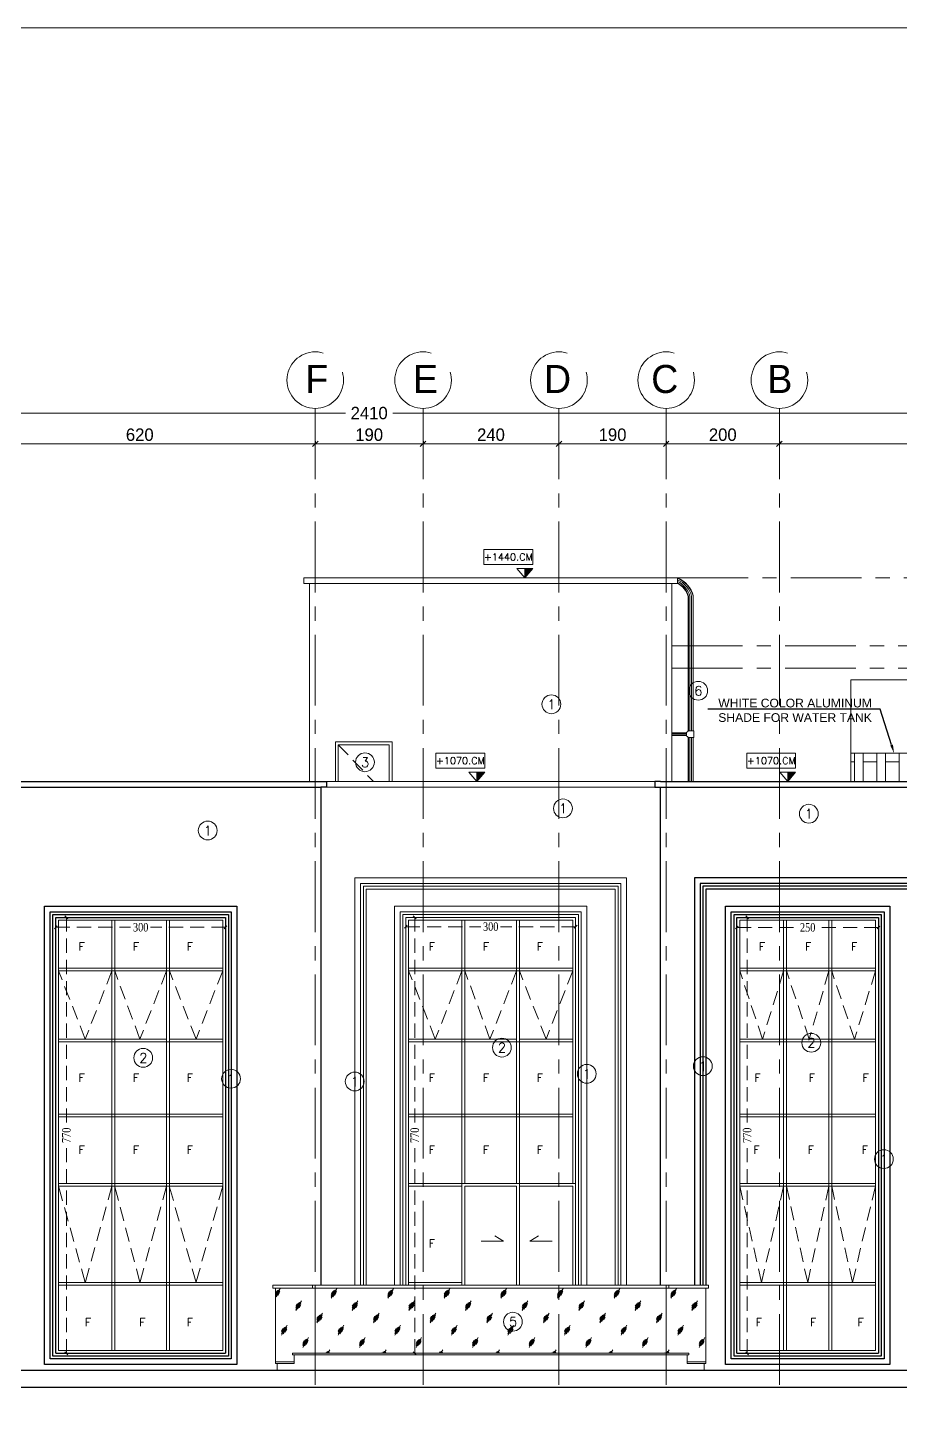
# Model space of a CAD drawing. Header units: inches. Extents: x -114 to 635, y -137 to 57.
# Drawn here: x 355.57 to 370.99, y 13.43 to 37.89 of the extents above; entities that cross this region are included whole.
import ezdxf
from ezdxf import colors
from ezdxf.entities.mleader import LeaderData, LeaderLine
from ezdxf.enums import TextEntityAlignment as Align
from ezdxf.math import Vec2, Vec3
from ezdxf.xclip import XClip

# ---------------------------------------------------------------- set-up
doc = ezdxf.new("R2010")
doc.units = ezdxf.units.IN
doc.header["$MEASUREMENT"] = 0
doc.header["$XCLIPFRAME"] = 2
doc.header["$PDMODE"] = 98
for name, pattern in [('CENTER', [2, 1.25, -0.25, 0.25, -0.25]), ('CENTERX2', [4, 2.5, -0.5, 0.5, -0.5]), ('DASHED2', [0.375, 0.25, -0.125])]:
    doc.linetypes.add(name, pattern=pattern)
doc.layers.get('0').update_dxf_attribs({"lineweight": 5})
doc.layers.get('Defpoints').update_dxf_attribs({"lineweight": 5})
for name, color, linetype, lineweight in [('A-ELEV DOOR', 30, 'Continuous', 9), ('A-FIN TAG', 1, 'Continuous', 9), ('A-LEVEL TEXT', 3, 'Continuous', 5), ('A-text', 111, 'Continuous', 5), ('AXIS DIMENSION', 8, 'Continuous', 5), ('BORDER A2', 7, 'Continuous', 50), ('dim', 1, 'Continuous', 9), ('ELEVATION 00', 7, 'Continuous', 30), ('ELEVATION 01', 4, 'Continuous', 25), ('ELEVATION 02', 3, 'Continuous', 18), ('ELEVATION 03', 2, 'Continuous', 13), ('ELEVATION WINDOW', 5, 'Continuous', 5), ('HANDRAIL', 31, 'Continuous', 5), ('HATCH', 15, 'Continuous', 0), ('LADER', 7, 'Continuous', 0), ('LEVEL SYMBOL', 8, 'Continuous', 5), ('LEVELS', 251, 'Continuous', 5), ('STAIR', 1, 'Continuous', 5)]:
    doc.layers.add(name, color=color, linetype=linetype, lineweight=lineweight)
doc.layers.add('AXIES', color=7, linetype='CENTER', lineweight=0, true_color=0x949596)
doc.styles.add('A0$0$002-F.FLOOR PLAN$0$xref plans$0$ATTRIBUTE', font='BKANT.TTF')
doc.styles.add('COMP', font='complex_.ttf')
doc.styles.add('MAIN', font='')
doc.styles.add('ROMANS', font='romans.shx', dxfattribs={"width": 0.7})
doc.styles.add('ST', font='times.ttf', dxfattribs={"width": 0.8})
doc.styles.get("Standard").update_dxf_attribs({"font": 'arial.ttf'})
doc.styles.add('TEXTN', font='arial.ttf', dxfattribs={"height": 0.2})
doc.styles.add('TEXTS', font='arial.ttf', dxfattribs={"width": 0.8})
doc.styles.get('MAIN').set_extended_font_data('Shonar Bangla')
doc.dimstyles.new('MFS-AXIS', dxfattribs={"dimtxt": 0.22, "dimasz": 0.1, "dimexe": 0, "dimexo": 0.15, "dimgap": 0.05, "dimtad": 1, "dimdec": 0, "dimlfac": 100, "dimzin": 0, "dimdsep": 46, "dimtxsty": 'MAIN', "dimblk": 'OBLIQUE', "dimcen": 0.09, "dimclrd": 1, "dimclre": 1, "dimclrt": 2, "dimadec": 0, "dimazin": 0, "dimtfac": 1, "dimtdec": 0, "dimtix": 1, "dimtofl": 0, "dimtmove": 2, "dimatfit": 3, "dimldrblk": 'OBLIQUE', "dimfxl": 0.05, "dimfxlon": 1, "dimtolj": 1, "dimtzin": 0, "dimlwd": -1, "dimarcsym": 1})
doc.dimstyles.new('RASH PLAN', dxfattribs={"dimtxt": 0.15, "dimasz": 0.05, "dimexe": 0, "dimexo": 0.1, "dimgap": 0.05, "dimtad": 0, "dimdec": 0, "dimlfac": 100, "dimzin": 0, "dimdsep": 46, "dimtxsty": 'ST', "dimblk": 'OBLIQUE', "dimcen": 0.09, "dimclrd": 200, "dimclre": 6, "dimclrt": 1, "dimadec": 0, "dimazin": 0, "dimtfac": 1, "dimtdec": 0, "dimtmove": 1, "dimatfit": 3, "dimldrblk": 'OBLIQUE', "dimfxl": 0, "dimtolj": 1, "dimtzin": 0, "dimlwd": -1, "dimlwe": -1, "dimarcsym": 0})

# ---------------------------------------------------------------- blocks, each defined once
blk = doc.blocks.new('TAG-ELE-LVL')
at = {"layer": 'LEVEL SYMBOL'}
for p, q in [((-0.21, 0.35), (-0.21, 0.75)), ((-0.21, 0.75), (1.09, 0.75)), ((1.09, 0.35), (1.09, 0.75)), ((-0.21, 0.35), (1.09, 0.35)), ((0, 0), (0, 0.25))]:
    blk.add_line(p, q, dxfattribs=at)
blk.add_lwpolyline([(0, 0), (0.21, 0.25), (-0.21, 0.25)], close=True, dxfattribs=at)
blk.add_solid([(-0.21, 0.25), (0, 0), (0, 0.25)], dxfattribs=at)
at = {"layer": 'LEVEL SYMBOL', "style": 'TEXTN', "width": 0.75}
blk.add_attdef('-', (0.361, 0.07), '', height=0.175, dxfattribs=at)
at = {"layer": 'LEVELS', "color": 1, "style": 'TEXTS', "width": 0.75}
blk.add_attdef('FLOOR-NAME', text='', height=0.25, dxfattribs=at).set_placement((-0.21, 0.8), align=Align.BOTTOM_LEFT)
blk.add_attdef('LVL', text='', height=0.225, dxfattribs=at).set_placement((0.44, 0.55), align=Align.MIDDLE_CENTER)
blk = doc.blocks.new('_Oblique')
at = {"color": 0, "lineweight": -2}
blk.add_line((-0.5, -0.5), (0.5, 0.5), dxfattribs=at)
blk = doc.blocks.new('*D845')
at = {"layer": 'Defpoints', "color": 0, "transparency": 16777216}
for p in [(356.065, 22.174), (359.064, 22.174), (356.065, 21.999)]:
    blk.add_point(p, dxfattribs=at)
at = {"layer": 'dim', "color": 6, "transparency": 16777216}
for p, q in [((356.065, 22.074), (356.065, 21.999)), ((359.064, 22.074), (359.064, 21.999))]:
    blk.add_line(p, q, dxfattribs=at)
at = {"layer": 'dim', "color": 200, "linetype": 'DASHED2', "transparency": 16777216}
for p, q in [((356.065, 21.999), (357.388, 21.999)), ((359.064, 21.999), (357.741, 21.999))]:
    blk.add_line(p, q, dxfattribs=at)
at = {"layer": 'dim', "color": 200, "transparency": 16777216, "xscale": 0.05, "yscale": 0.05, "zscale": 0.05, "rotation": 180}
blk.add_blockref('_Oblique', (356.065, 21.999), dxfattribs=at)
at = {"layer": 'dim', "color": 200, "transparency": 16777216, "xscale": 0.05, "yscale": 0.05, "zscale": 0.05}
blk.add_blockref('_Oblique', (359.064, 21.999), dxfattribs=at)
at = {"layer": 'dim', "color": 1, "transparency": 16777216, "insert": (357.565, 21.999), "char_height": 0.15, "attachment_point": 5, "style": 'ST'}
blk.add_mtext('\\A1;300', dxfattribs=at)
blk = doc.blocks.new('*D846')
at = {"layer": 'Defpoints', "color": 0, "transparency": 16777216}
for p in [(356.065, 22.174), (356.065, 14.474), (356.253, 14.474)]:
    blk.add_point(p, dxfattribs=at)
at = {"layer": 'dim', "color": 6, "transparency": 16777216}
for p, q in [((356.165, 22.174), (356.253, 22.174)), ((356.165, 14.474), (356.253, 14.474))]:
    blk.add_line(p, q, dxfattribs=at)
at = {"layer": 'dim', "color": 200, "linetype": 'DASHED2', "transparency": 16777216}
for p, q in [((356.253, 22.174), (356.253, 18.5)), ((356.253, 14.474), (356.253, 18.147))]:
    blk.add_line(p, q, dxfattribs=at)
at = {"layer": 'dim', "color": 200, "transparency": 16777216, "xscale": 0.05, "yscale": 0.05, "zscale": 0.05}
for p, rotation in [((356.253, 22.174), 90), ((356.253, 14.474), 270)]:
    blk.add_blockref('_Oblique', p, dxfattribs=dict(at, rotation=rotation))
at = {"layer": 'dim', "color": 1, "transparency": 16777216, "insert": (356.253, 18.324), "char_height": 0.15, "attachment_point": 5, "rotation": 90, "style": 'ST'}
blk.add_mtext('\\A1;770', dxfattribs=at)
blk = doc.blocks.new('*D847')
at = {"layer": 'Defpoints', "color": 0, "transparency": 16777216}
for p in [(362.249, 22.174), (365.249, 22.174), (362.249, 22.01)]:
    blk.add_point(p, dxfattribs=at)
at = {"layer": 'dim', "color": 6, "transparency": 16777216}
for p, q in [((362.249, 22.074), (362.249, 22.01)), ((365.249, 22.074), (365.249, 22.01))]:
    blk.add_line(p, q, dxfattribs=at)
at = {"layer": 'dim', "color": 200, "linetype": 'DASHED2', "transparency": 16777216}
for p, q in [((362.249, 22.01), (363.573, 22.01)), ((365.249, 22.01), (363.925, 22.01))]:
    blk.add_line(p, q, dxfattribs=at)
at = {"layer": 'dim', "color": 200, "transparency": 16777216, "xscale": 0.05, "yscale": 0.05, "zscale": 0.05, "rotation": 180}
blk.add_blockref('_Oblique', (362.249, 22.01), dxfattribs=at)
at = {"layer": 'dim', "color": 200, "transparency": 16777216, "xscale": 0.05, "yscale": 0.05, "zscale": 0.05}
blk.add_blockref('_Oblique', (365.249, 22.01), dxfattribs=at)
at = {"layer": 'dim', "color": 1, "transparency": 16777216, "insert": (363.749, 22.01), "char_height": 0.15, "attachment_point": 5, "style": 'ST'}
blk.add_mtext('\\A1;300', dxfattribs=at)
blk = doc.blocks.new('*D848')
at = {"layer": 'Defpoints', "color": 0, "transparency": 16777216}
for p in [(362.249, 22.174), (362.249, 14.474), (362.407, 14.474)]:
    blk.add_point(p, dxfattribs=at)
at = {"layer": 'dim', "color": 6, "transparency": 16777216}
for p, q in [((362.349, 22.174), (362.407, 22.174)), ((362.349, 14.474), (362.407, 14.474))]:
    blk.add_line(p, q, dxfattribs=at)
at = {"layer": 'dim', "color": 200, "linetype": 'DASHED2', "transparency": 16777216}
for p, q in [((362.407, 22.174), (362.407, 18.5)), ((362.407, 14.474), (362.407, 18.147))]:
    blk.add_line(p, q, dxfattribs=at)
at = {"layer": 'dim', "color": 200, "transparency": 16777216, "xscale": 0.05, "yscale": 0.05, "zscale": 0.05}
for p, rotation in [((362.407, 22.174), 90), ((362.407, 14.474), 270)]:
    blk.add_blockref('_Oblique', p, dxfattribs=dict(at, rotation=rotation))
at = {"layer": 'dim', "color": 1, "transparency": 16777216, "insert": (362.407, 18.324), "char_height": 0.15, "attachment_point": 5, "rotation": 90, "style": 'ST'}
blk.add_mtext('\\A1;770', dxfattribs=at)
blk = doc.blocks.new('*D849')
at = {"layer": 'Defpoints', "color": 0, "transparency": 16777216}
for p in [(368.099, 22.174), (370.599, 22.174), (370.599, 21.996)]:
    blk.add_point(p, dxfattribs=at)
at = {"layer": 'dim', "color": 6, "transparency": 16777216}
for p, q in [((368.099, 22.074), (368.099, 21.996)), ((370.599, 22.074), (370.599, 21.996))]:
    blk.add_line(p, q, dxfattribs=at)
at = {"layer": 'dim', "color": 200, "linetype": 'DASHED2', "transparency": 16777216}
for p, q in [((368.099, 21.996), (369.171, 21.996)), ((370.599, 21.996), (369.527, 21.996))]:
    blk.add_line(p, q, dxfattribs=at)
at = {"layer": 'dim', "color": 200, "transparency": 16777216, "xscale": 0.05, "yscale": 0.05, "zscale": 0.05, "rotation": 180}
blk.add_blockref('_Oblique', (368.099, 21.996), dxfattribs=at)
at = {"layer": 'dim', "color": 200, "transparency": 16777216, "xscale": 0.05, "yscale": 0.05, "zscale": 0.05}
blk.add_blockref('_Oblique', (370.599, 21.996), dxfattribs=at)
at = {"layer": 'dim', "color": 1, "transparency": 16777216, "insert": (369.349, 21.996), "char_height": 0.15, "attachment_point": 5, "style": 'ST'}
blk.add_mtext('\\A1;250', dxfattribs=at)
blk = doc.blocks.new('*D850')
at = {"layer": 'Defpoints', "color": 0, "transparency": 16777216}
for p in [(368.099, 22.174), (368.099, 14.474), (368.28, 14.474)]:
    blk.add_point(p, dxfattribs=at)
at = {"layer": 'dim', "color": 6, "transparency": 16777216}
for p, q in [((368.199, 22.174), (368.28, 22.174)), ((368.199, 14.474), (368.28, 14.474))]:
    blk.add_line(p, q, dxfattribs=at)
at = {"layer": 'dim', "color": 200, "linetype": 'DASHED2', "transparency": 16777216}
for p, q in [((368.28, 22.174), (368.28, 18.5)), ((368.28, 14.474), (368.28, 18.147))]:
    blk.add_line(p, q, dxfattribs=at)
at = {"layer": 'dim', "color": 200, "transparency": 16777216, "xscale": 0.05, "yscale": 0.05, "zscale": 0.05}
for p, rotation in [((368.28, 22.174), 90), ((368.28, 14.474), 270)]:
    blk.add_blockref('_Oblique', p, dxfattribs=dict(at, rotation=rotation))
at = {"layer": 'dim', "color": 1, "transparency": 16777216, "insert": (368.28, 18.324), "char_height": 0.15, "attachment_point": 5, "rotation": 90, "style": 'ST'}
blk.add_mtext('\\A1;770', dxfattribs=at)
blk = doc.blocks.new('FINISHING TAG')
at = {"color": 1}
blk.add_circle((0, 0), 295, dxfattribs=at)
at = {"color": 3, "style": 'COMP'}
blk.add_attdef('0', text='', height=250, dxfattribs=at).set_placement((4, -2), align=Align.MIDDLE)
blk = doc.blocks.new('A$C8d1bce7f')
at = {"layer": 'HATCH'}
for points in [[(-5.867, 1.85), (-5.867, 2), (-3.459, 2)], [(-5.82, 0), (-5.82, 2), (-5.67, 2), (-5.67, 0)], [(-5.427, 0), (-5.427, 2), (-5.277, 2), (-5.277, 0)], [(-5.034, 0), (-5.034, 2), (-4.884, 2), (-4.884, 0)], [(-4.642, 0), (-4.642, 2), (-4.492, 2), (-4.492, 0)], [(-4.249, 0), (-4.249, 2), (-4.099, 2), (-4.099, 0)], [(-3.856, 0), (-3.856, 2), (-3.706, 2), (-3.706, 0)], [(0.06, 1.85), (0.06, 2), (-3.706, 2)], [(-3.464, 0), (-3.464, 2), (-3.314, 2), (-3.314, 0)], [(-3.021, 0), (-3.021, 2), (-2.871, 2), (-2.871, 0)], [(-2.628, 0), (-2.628, 2), (-2.478, 2), (-2.478, 0)], [(-2.235, 0), (-2.235, 2), (-2.085, 2), (-2.085, 0)], [(-1.793, 0), (-1.793, 2), (-1.643, 2), (-1.643, 0)], [(-1.4, 0), (-1.4, 2), (-1.25, 2), (-1.25, 0)], [(-0.957, 0), (-0.957, 2), (-0.807, 2), (-0.807, 0)], [(-0.515, 0), (-0.515, 2), (-0.365, 2), (-0.365, 0)], [(-0.15, 0), (-0.15, 2), (0, 2), (0, 0)], [(-5.867, 1.85), (-5.82, 1.85)], [(-5.67, 1.85), (-5.427, 1.85)], [(-5.277, 1.85), (-5.034, 1.85)], [(-4.884, 1.85), (-4.642, 1.85)], [(-4.492, 1.85), (-4.249, 1.85)], [(-4.099, 1.85), (-3.856, 1.85)], [(-3.464, 1.85), (-3.706, 1.85)], [(-3.464, 1.85), (-3.7, 1.85)], [(-3.021, 1.85), (-3.314, 1.85)], [(-2.628, 1.85), (-2.871, 1.85)], [(-2.235, 1.85), (-2.478, 1.85)], [(-1.793, 1.85), (-2.085, 1.85)], [(-1.4, 1.85), (-1.643, 1.85)], [(-0.957, 1.85), (-1.25, 1.85)], [(-0.515, 1.85), (-0.807, 1.85)], [(-0.15, 1.85), (-0.365, 1.85)], [(0.06, 1.85), (0, 1.85)]]:
    blk.add_lwpolyline(points, dxfattribs=at)
blk = doc.blocks.new('*D1039')
at = {"layer": 'AXIS DIMENSION', "color": 1, "linetype": 'Continuous', "lineweight": -2, "transparency": 16777216}
for p, q in [((368.85, 30.59), (368.85, 30.54)), ((374.05, 30.59), (374.05, 30.54))]:
    blk.add_line(p, q, dxfattribs=at)
at = {"layer": 'AXIS DIMENSION', "color": 17, "linetype": 'Continuous', "transparency": 16777216}
blk.add_line((374.05, 30.54), (368.85, 30.54), dxfattribs=at)
at = {"layer": 'Defpoints', "color": 0, "transparency": 16777216}
for p in [(368.85, 31.165), (374.05, 31.018), (368.85, 30.54)]:
    blk.add_point(p, dxfattribs=at)
at = {"layer": 'AXIS DIMENSION', "color": 17, "transparency": 16777216, "xscale": 0.1, "yscale": 0.1, "zscale": 0.1, "rotation": 180}
blk.add_blockref('_Oblique', (368.85, 30.54), dxfattribs=at)
at = {"layer": 'AXIS DIMENSION', "color": 17, "transparency": 16777216, "xscale": 0.1, "yscale": 0.1, "zscale": 0.1}
blk.add_blockref('_Oblique', (374.05, 30.54), dxfattribs=at)
at = {"layer": 'AXIS DIMENSION', "color": 3, "transparency": 16777216, "insert": (371.45, 30.7), "char_height": 0.22, "attachment_point": 5, "style": 'MAIN'}
blk.add_mtext('\\A1;520', dxfattribs=at)
blk = doc.blocks.new('*D1040')
at = {"layer": 'AXIS DIMENSION', "color": 1, "linetype": 'Continuous', "lineweight": -2, "transparency": 16777216}
blk.add_line((368.85, 30.59), (368.85, 30.54), dxfattribs=at)
at = {"layer": 'AXIS DIMENSION', "color": 17, "linetype": 'Continuous', "transparency": 16777216}
blk.add_line((368.85, 30.54), (366.849, 30.54), dxfattribs=at)
at = {"layer": 'Defpoints', "color": 0, "transparency": 16777216}
for p in [(368.85, 31.165), (366.849, 30.54), (366.849, 30.54)]:
    blk.add_point(p, dxfattribs=at)
at = {"layer": 'AXIS DIMENSION', "color": 17, "transparency": 16777216, "xscale": 0.1, "yscale": 0.1, "zscale": 0.1, "rotation": 180}
blk.add_blockref('_Oblique', (366.849, 30.54), dxfattribs=at)
at = {"layer": 'AXIS DIMENSION', "color": 17, "transparency": 16777216, "xscale": 0.1, "yscale": 0.1, "zscale": 0.1}
blk.add_blockref('_Oblique', (368.85, 30.54), dxfattribs=at)
at = {"layer": 'AXIS DIMENSION', "color": 3, "transparency": 16777216, "insert": (367.849, 30.7), "char_height": 0.22, "attachment_point": 5, "style": 'MAIN'}
blk.add_mtext('\\A1;200', dxfattribs=at)
blk = doc.blocks.new('*D1041')
at = {"layer": 'AXIS DIMENSION', "color": 1, "linetype": 'Continuous', "lineweight": -2, "transparency": 16777216}
blk.add_line((366.849, 30.59), (366.849, 30.54), dxfattribs=at)
at = {"layer": 'AXIS DIMENSION', "color": 17, "linetype": 'Continuous', "transparency": 16777216}
blk.add_line((366.849, 30.54), (364.955, 30.54), dxfattribs=at)
at = {"layer": 'Defpoints', "color": 0, "transparency": 16777216}
for p in [(366.849, 30.821), (364.955, 30.54), (364.955, 30.54)]:
    blk.add_point(p, dxfattribs=at)
at = {"layer": 'AXIS DIMENSION', "color": 17, "transparency": 16777216, "xscale": 0.1, "yscale": 0.1, "zscale": 0.1, "rotation": 180}
blk.add_blockref('_Oblique', (364.955, 30.54), dxfattribs=at)
at = {"layer": 'AXIS DIMENSION', "color": 17, "transparency": 16777216, "xscale": 0.1, "yscale": 0.1, "zscale": 0.1}
blk.add_blockref('_Oblique', (366.849, 30.54), dxfattribs=at)
at = {"layer": 'AXIS DIMENSION', "color": 3, "transparency": 16777216, "insert": (365.902, 30.7), "char_height": 0.22, "attachment_point": 5, "style": 'MAIN'}
blk.add_mtext('\\A1;190', dxfattribs=at)
blk = doc.blocks.new('*D1038')
at = {"layer": 'AXIS DIMENSION', "color": 17, "linetype": 'Continuous', "transparency": 16777216}
blk.add_line((364.955, 30.54), (362.554, 30.54), dxfattribs=at)
at = {"layer": 'Defpoints', "color": 0, "transparency": 16777216}
for p in [(362.554, 30.54), (362.554, 30.54), (364.955, 30.54)]:
    blk.add_point(p, dxfattribs=at)
at = {"layer": 'AXIS DIMENSION', "color": 17, "transparency": 16777216, "xscale": 0.1, "yscale": 0.1, "zscale": 0.1, "rotation": 180}
blk.add_blockref('_Oblique', (362.554, 30.54), dxfattribs=at)
at = {"layer": 'AXIS DIMENSION', "color": 17, "transparency": 16777216, "xscale": 0.1, "yscale": 0.1, "zscale": 0.1}
blk.add_blockref('_Oblique', (364.955, 30.54), dxfattribs=at)
at = {"layer": 'AXIS DIMENSION', "color": 3, "transparency": 16777216, "insert": (363.754, 30.7), "char_height": 0.22, "attachment_point": 5, "style": 'MAIN'}
blk.add_mtext('\\A1;240', dxfattribs=at)
blk = doc.blocks.new('*D1042')
at = {"layer": 'AXIS DIMENSION', "color": 1, "linetype": 'Continuous', "lineweight": -2, "transparency": 16777216}
blk.add_line((362.554, 30.59), (362.554, 30.54), dxfattribs=at)
at = {"layer": 'AXIS DIMENSION', "color": 17, "linetype": 'Continuous', "transparency": 16777216}
blk.add_line((362.554, 30.54), (360.649, 30.54), dxfattribs=at)
at = {"layer": 'Defpoints', "color": 0, "transparency": 16777216}
for p in [(362.554, 30.821), (360.649, 30.54), (360.649, 30.54)]:
    blk.add_point(p, dxfattribs=at)
at = {"layer": 'AXIS DIMENSION', "color": 17, "transparency": 16777216, "xscale": 0.1, "yscale": 0.1, "zscale": 0.1, "rotation": 180}
blk.add_blockref('_Oblique', (360.649, 30.54), dxfattribs=at)
at = {"layer": 'AXIS DIMENSION', "color": 17, "transparency": 16777216, "xscale": 0.1, "yscale": 0.1, "zscale": 0.1}
blk.add_blockref('_Oblique', (362.554, 30.54), dxfattribs=at)
at = {"layer": 'AXIS DIMENSION', "color": 3, "transparency": 16777216, "insert": (361.602, 30.7), "char_height": 0.22, "attachment_point": 5, "style": 'MAIN'}
blk.add_mtext('\\A1;190', dxfattribs=at)
blk = doc.blocks.new('*D1043')
at = {"layer": 'AXIS DIMENSION', "color": 1, "linetype": 'Continuous', "lineweight": -2, "transparency": 16777216}
blk.add_line((360.649, 30.59), (360.649, 30.54), dxfattribs=at)
at = {"layer": 'AXIS DIMENSION', "color": 17, "linetype": 'Continuous', "transparency": 16777216}
blk.add_line((360.649, 30.54), (354.449, 30.54), dxfattribs=at)
at = {"layer": 'Defpoints', "color": 0, "transparency": 16777216}
for p in [(360.649, 30.821), (354.449, 30.54), (354.449, 30.54)]:
    blk.add_point(p, dxfattribs=at)
at = {"layer": 'AXIS DIMENSION', "color": 17, "transparency": 16777216, "xscale": 0.1, "yscale": 0.1, "zscale": 0.1, "rotation": 180}
blk.add_blockref('_Oblique', (354.449, 30.54), dxfattribs=at)
at = {"layer": 'AXIS DIMENSION', "color": 17, "transparency": 16777216, "xscale": 0.1, "yscale": 0.1, "zscale": 0.1}
blk.add_blockref('_Oblique', (360.649, 30.54), dxfattribs=at)
at = {"layer": 'AXIS DIMENSION', "color": 3, "transparency": 16777216, "insert": (357.549, 30.7), "char_height": 0.22, "attachment_point": 5, "style": 'MAIN'}
blk.add_mtext('\\A1;620', dxfattribs=at)
blk = doc.blocks.new('*D1045')
at = {"layer": 'AXIS DIMENSION', "color": 1, "linetype": 'Continuous', "lineweight": -2, "transparency": 16777216}
for p, q in [((349.95, 31.049), (349.95, 31.082)), ((374.05, 31.049), (374.05, 31.082))]:
    blk.add_line(p, q, dxfattribs=at)
at = {"layer": 'AXIS DIMENSION', "color": 17, "linetype": 'Continuous', "transparency": 16777216}
for p, q in [((349.95, 31.082), (361.186, 31.082)), ((374.05, 31.082), (362.019, 31.082))]:
    blk.add_line(p, q, dxfattribs=at)
at = {"layer": 'Defpoints', "color": 0, "transparency": 16777216}
for p in [(349.95, 31.082), (349.95, 30.899), (374.05, 30.899)]:
    blk.add_point(p, dxfattribs=at)
at = {"layer": 'AXIS DIMENSION', "color": 17, "transparency": 16777216, "xscale": 0.1, "yscale": 0.1, "zscale": 0.1, "rotation": 180}
blk.add_blockref('_Oblique', (349.95, 31.082), dxfattribs=at)
at = {"layer": 'AXIS DIMENSION', "color": 17, "transparency": 16777216, "xscale": 0.1, "yscale": 0.1, "zscale": 0.1}
blk.add_blockref('_Oblique', (374.05, 31.082), dxfattribs=at)
at = {"layer": 'AXIS DIMENSION', "color": 3, "transparency": 16777216, "insert": (361.602, 31.082), "char_height": 0.22, "attachment_point": 5, "style": 'MAIN'}
blk.add_mtext('\\A1;2410', dxfattribs=at)

msp = doc.modelspace()

# ---------------------------------------------------------------- hatches: boundary and pattern name
at = {"layer": 'ELEVATION WINDOW'}
h = msp.add_hatch(dxfattribs=at)
h.set_pattern_fill('GLASS_X', color=256, scale=0.5, pattern_type=2)
h.set_pattern_definition([(60, (-312.68728, -474.92262), (-0.374989, 0.2165), [0.14, -0.36]), (60, (-312.62728, -474.89762), (-0.374989, 0.2165), [0.06, -0.44]), (60, (-312.68728, -474.89762), (-0.374989, 0.2165), [0.1, -0.4]), (60, (-312.65728, -474.92262), (-0.374989, 0.2165), [0.125, -0.375]), (60, (-312.68728, -474.94762), (-0.374989, 0.2165), [0.2, -0.3]), (60, (-312.68728, -474.87262), (-0.374989, 0.2165), [0.05, -0.45])])
h.paths.add_polyline_path([(367.549, 14.324), (367.549, 15.624), (359.949, 15.624), (359.949, 14.324), (360.279, 14.324), (360.279, 14.474), (367.249, 14.474), (367.249, 14.444), (367.219, 14.444), (367.219, 14.324)])

# ---------------------------------------------------------------- linework, layer by layer
at = {"layer": 'A-ELEV DOOR'}
for points in [[(361.006, 24.575), (361.006, 25.274), (362.006, 25.274), (362.006, 24.575)], [(361.056, 24.575), (361.056, 25.224), (361.956, 25.224), (361.956, 24.575)]]:
    msp.add_lwpolyline(points, dxfattribs=at)
at = {"layer": 'AXIES', "linetype": 'CENTERX2', "ltscale": 0.5}
for p, q in [((360.649, 31.165), (360.649, 13.874)), ((362.554, 31.165), (362.554, 13.874)), ((364.955, 31.165), (364.955, 13.874)), ((366.849, 31.165), (366.849, 13.874)), ((368.85, 31.165), (368.85, 13.874)), ((367.049, 28.174), (377.355, 28.174)), ((366.949, 26.974), (377.355, 26.974)), ((366.949, 26.574), (377.355, 26.574))]:
    msp.add_line(p, q, dxfattribs=at)
at = {"layer": 'AXIES', "linetype": 'CENTERX2'}
for centre in [(360.649, 31.665), (362.554, 31.665), (364.955, 31.665), (366.849, 31.665), (368.85, 31.665)]:
    msp.add_circle(centre, 0.5, dxfattribs=at)
at = {"layer": 'BORDER A2', "lineweight": 5}
msp.add_lwpolyline([(341.38, -2.308), (386.98, -2.308), (386.98, 37.892), (341.38, 37.892)], close=True, dxfattribs=at)
at = {"layer": 'ELEVATION 00'}
for p, q in [((366.749, 24.475), (374.15, 24.475)), ((366.749, 15.674), (366.749, 24.475)), ((346.523, 14.174), (375.865, 14.174)), ((343.854, 13.874), (381.005, 13.874))]:
    msp.add_line(p, q, dxfattribs=at)
for points in [[(366.749, 24.575), (366.649, 24.575), (366.649, 24.475), (366.749, 24.475)], [(366.749, 24.575), (374.15, 24.575)], [(373.55, 14.174), (373.55, 22.874), (367.349, 22.874), (367.349, 15.674)], [(373.35, 14.174), (373.35, 22.674), (367.549, 22.674), (367.549, 15.674)]]:
    msp.add_lwpolyline(points, dxfattribs=at)
at = {"layer": 'ELEVATION 01'}
for p, q in [((354.349, 24.475), (360.749, 24.475)), ((356.065, 14.474), (359.064, 14.474)), ((368.099, 14.474), (370.599, 14.474))]:
    msp.add_line(p, q, dxfattribs=at)
for points in [[(354.349, 24.575), (360.749, 24.575)], [(360.749, 24.575), (360.849, 24.575), (360.849, 24.475), (360.749, 24.475)], [(360.749, 24.475), (360.749, 15.674)], [(373.45, 14.174), (373.45, 22.774), (367.449, 22.774), (367.449, 15.674)], [(373.4, 14.174), (373.4, 22.724), (367.499, 22.724), (367.499, 15.674)], [(356.065, 14.474), (356.065, 22.174), (359.064, 22.174), (359.064, 14.474)], [(368.099, 14.474), (368.099, 22.174), (370.599, 22.174), (370.599, 14.474)]]:
    msp.add_lwpolyline(points, dxfattribs=at)
for points in [[(359.264, 14.274), (355.865, 14.274), (355.865, 22.374), (359.264, 22.374)], [(359.164, 14.374), (355.965, 14.374), (355.965, 22.274), (359.164, 22.274)], [(370.799, 14.274), (367.899, 14.274), (367.899, 22.374), (370.799, 22.374)], [(370.699, 14.374), (367.999, 14.374), (367.999, 22.274), (370.699, 22.274)], [(359.114, 14.424), (356.015, 14.424), (356.015, 22.224), (359.114, 22.224)], [(370.649, 14.424), (368.049, 14.424), (368.049, 22.224), (370.649, 22.224)]]:
    msp.add_lwpolyline(points, close=True, dxfattribs=at)
at = {"layer": 'ELEVATION 02'}
msp.add_line((360.849, 24.475), (366.649, 24.475), dxfattribs=at)
for points in [[(360.849, 24.575), (366.649, 24.575)], [(366.149, 15.674), (366.149, 22.874), (361.349, 22.874), (361.349, 15.674)], [(366.049, 15.674), (366.049, 22.774), (361.449, 22.774), (361.449, 15.674)], [(365.999, 15.674), (365.999, 22.724), (361.499, 22.724), (361.499, 15.674)], [(365.949, 15.674), (365.949, 22.674), (361.549, 22.674), (361.549, 15.674)], [(362.049, 15.674), (362.049, 22.374), (365.449, 22.374), (365.449, 15.674)], [(362.149, 15.674), (362.149, 22.274), (365.349, 22.274), (365.349, 15.674)], [(362.199, 15.674), (362.199, 22.224), (365.299, 22.224), (365.299, 15.674)], [(362.249, 15.674), (362.249, 22.174), (365.249, 22.174), (365.249, 15.674)]]:
    msp.add_lwpolyline(points, dxfattribs=at)
at = {"layer": 'ELEVATION 03'}
msp.add_line((360.549, 28.074), (366.949, 28.074), dxfattribs=at)
for points in [[(360.549, 28.174), (360.449, 28.174), (360.449, 28.074), (360.549, 28.074)], [(360.549, 28.174), (366.949, 28.174)], [(366.949, 28.174), (367.049, 28.174), (367.049, 28.074), (366.949, 28.074)], [(360.549, 24.575), (360.549, 28.074)], [(366.949, 28.074), (366.949, 24.575)]]:
    msp.add_lwpolyline(points, dxfattribs=at)
at = {"layer": 'ELEVATION WINDOW'}
for p, q in [((357.056, 22.124), (357.056, 14.524)), ((357.106, 22.124), (357.106, 14.524)), ((358.023, 22.124), (358.023, 14.524)), ((358.073, 22.124), (358.073, 14.524)), ((363.241, 22.124), (363.241, 15.674)), ((363.291, 22.124), (363.291, 17.474)), ((364.207, 22.124), (364.207, 17.474)), ((364.257, 22.124), (364.257, 17.474)), ((368.924, 22.124), (368.924, 14.524)), ((368.974, 22.124), (368.974, 14.524)), ((369.724, 22.124), (369.724, 14.524)), ((369.774, 22.124), (369.774, 14.524)), ((359.014, 21.279), (356.115, 21.279)), ((359.014, 21.229), (356.115, 21.229)), ((365.199, 21.279), (362.299, 21.279)), ((365.199, 21.229), (362.299, 21.229)), ((370.549, 21.279), (368.149, 21.279)), ((370.549, 21.229), (368.149, 21.229)), ((358.023, 20.024), (356.115, 20.024)), ((359.014, 19.974), (356.115, 19.974)), ((359.014, 20.024), (358.073, 20.024)), ((364.207, 20.024), (362.299, 20.024)), ((365.199, 19.974), (362.299, 19.974)), ((365.199, 20.024), (364.257, 20.024)), ((370.107, 20.024), (368.149, 20.024)), ((370.549, 19.974), (368.149, 19.974)), ((370.549, 20.024), (370.107, 20.024)), ((359.014, 18.699), (356.115, 18.699)), ((359.014, 18.649), (356.115, 18.649)), ((365.199, 18.699), (362.299, 18.699)), ((365.199, 18.649), (362.299, 18.649)), ((370.549, 18.699), (368.149, 18.699)), ((370.549, 18.649), (368.149, 18.649)), ((359.014, 17.474), (356.115, 17.474)), ((359.014, 17.424), (356.115, 17.424)), ((365.249, 17.474), (362.299, 17.474)), ((363.241, 17.424), (362.299, 17.424)), ((363.291, 17.424), (363.291, 15.674)), ((364.207, 17.424), (363.291, 17.424)), ((364.207, 17.424), (364.207, 15.674)), ((364.257, 17.474), (364.257, 15.674)), ((365.199, 17.424), (364.257, 17.424)), ((370.549, 17.474), (368.149, 17.474)), ((370.549, 17.424), (368.149, 17.424)), ((359.014, 15.724), (356.115, 15.724)), ((359.014, 15.674), (356.115, 15.674)), ((363.241, 15.724), (362.299, 15.724)), ((365.199, 15.674), (362.299, 15.674)), ((370.549, 15.724), (368.149, 15.724)), ((370.549, 15.674), (368.149, 15.674)), ((356.115, 14.524), (359.014, 14.524)), ((368.149, 14.524), (370.549, 14.524))]:
    msp.add_line(p, q, dxfattribs=at)
at = {"layer": 'ELEVATION WINDOW', "linetype": 'DASHED2'}
for points in [[(361.056, 25.224), (361.678, 24.575)], [(357.056, 21.229), (356.586, 20.024), (356.115, 21.229)], [(358.023, 21.229), (357.552, 20.024), (357.106, 21.229)], [(359.014, 21.229), (358.543, 20.024), (358.073, 21.229)], [(363.241, 21.229), (362.77, 20.024), (362.299, 21.229)], [(364.207, 21.229), (363.736, 20.024), (363.291, 21.229)], [(365.199, 21.229), (364.728, 20.024), (364.257, 21.229)], [(368.924, 21.229), (368.551, 20.024), (368.149, 21.229)], [(369.724, 21.229), (369.376, 20.024), (368.974, 21.229)], [(370.549, 21.229), (370.176, 20.024), (369.774, 21.229)], [(357.056, 17.424), (356.586, 15.724), (356.115, 17.424)], [(358.023, 17.424), (357.552, 15.724), (357.106, 17.424)], [(359.014, 17.424), (358.543, 15.724), (358.073, 17.424)], [(368.924, 17.424), (368.534, 15.724), (368.149, 17.424)], [(369.724, 17.424), (369.349, 15.724), (368.974, 17.424)], [(370.549, 17.424), (370.139, 15.724), (369.774, 17.424)]]:
    msp.add_lwpolyline(points, dxfattribs=at)
at = {"layer": 'ELEVATION WINDOW'}
for points in [[(356.115, 14.524), (356.115, 22.124), (359.014, 22.124), (359.014, 14.524)], [(362.299, 15.674), (362.299, 22.124), (365.199, 22.124), (365.199, 17.474)], [(368.149, 14.524), (368.149, 22.124), (370.549, 22.124), (370.549, 14.524)], [(365.199, 17.424), (365.199, 15.674)], [(363.58, 16.454), (363.976, 16.454), (363.821, 16.551)], [(364.834, 16.454), (364.439, 16.454), (364.593, 16.551)]]:
    msp.add_lwpolyline(points, dxfattribs=at)
at = {"layer": 'HANDRAIL'}
for p, q in [((359.949, 15.674), (367.549, 15.674)), ((367.549, 15.624), (359.949, 15.624)), ((359.949, 15.624), (359.949, 14.324)), ((360.649, 15.624), (360.649, 14.474)), ((366.849, 15.624), (366.849, 14.474)), ((367.549, 15.624), (367.549, 14.324))]:
    msp.add_line(p, q, dxfattribs=at)
for points in [[(359.949, 15.674), (359.899, 15.674), (359.899, 15.624), (359.949, 15.624)], [(360.649, 15.674), (360.599, 15.674), (360.599, 15.624), (360.649, 15.624)], [(366.849, 15.674), (366.899, 15.674), (366.899, 15.624), (366.849, 15.624)], [(367.549, 15.674), (367.599, 15.674), (367.599, 15.624), (367.549, 15.624)]]:
    msp.add_lwpolyline(points, dxfattribs=at)
at = {"layer": 'LADER'}
for p, q in [((367.207, 25.434), (366.949, 25.434)), ((367.207, 25.431), (366.949, 25.431)), ((367.207, 25.427), (366.949, 25.427)), ((367.207, 25.422), (366.949, 25.422)), ((367.207, 25.398), (366.949, 25.398)), ((367.207, 25.393), (366.949, 25.393)), ((367.207, 25.39), (366.949, 25.39)), ((367.207, 25.387), (366.949, 25.387))]:
    msp.add_line(p, q, dxfattribs=at)
for points in [[(367.049, 28.172, -0.235652), (367.329, 27.853), (367.329, 25.47)], [(367.049, 28.166, -0.234145), (367.324, 27.853), (367.324, 25.47)], [(367.049, 28.139, -0.226118), (367.299, 27.849), (367.299, 25.47)], [(367.049, 28.109, -0.213698), (367.269, 27.846), (367.269, 25.47)], [(367.049, 28.084, -0.201837), (367.244, 27.843), (367.244, 25.47)], [(367.049, 28.078, -0.199604), (367.239, 27.842), (367.239, 25.47)]]:
    msp.add_lwpolyline(points, format="xyb", dxfattribs=at)
msp.add_lwpolyline([(367.231, 25.468), (367.231, 25.47), (367.337, 25.47), (367.337, 25.351), (367.231, 25.351), (367.231, 25.353, 0.414214), (367.207, 25.377), (367.207, 25.444, 0.414214)], format="xyb", close=True, dxfattribs=at)
for points in [[(367.207, 25.435), (366.949, 25.435)], [(366.949, 25.385), (367.207, 25.385)], [(367.239, 24.575), (367.239, 25.351)], [(367.244, 24.575), (367.244, 25.351)], [(367.269, 24.575), (367.269, 25.351)], [(367.299, 24.575), (367.299, 25.351)], [(367.324, 24.575), (367.324, 25.351)], [(367.329, 24.575), (367.329, 25.351)]]:
    msp.add_lwpolyline(points, dxfattribs=at)
at = {"layer": 'STAIR'}
for p, q in [((360.279, 14.444), (367.219, 14.444)), ((367.219, 14.444), (366.849, 14.444)), ((359.979, 14.294), (360.279, 14.294)), ((367.519, 14.294), (367.219, 14.294))]:
    msp.add_line(p, q, dxfattribs=at)
for points in [[(360.279, 14.294), (360.279, 14.444), (360.249, 14.444), (360.249, 14.474), (367.249, 14.474)], [(367.219, 14.294), (367.219, 14.444), (367.249, 14.444), (367.249, 14.474), (366.849, 14.474)], [(359.979, 14.174), (359.979, 14.294), (359.949, 14.294), (359.949, 14.324), (360.279, 14.324)], [(367.519, 14.174), (367.519, 14.294), (367.549, 14.294), (367.549, 14.324), (367.219, 14.324)]]:
    msp.add_lwpolyline(points, dxfattribs=at)

# ---------------------------------------------------------------- block references
at = {"layer": 'A-FIN TAG'}
ref = msp.add_blockref('FINISHING TAG', (367.416, 26.178), dxfattribs=dict(at, xscale=0.0005631999999877735, yscale=0.0005631999999877735, zscale=0.0005631999999877735))
ref.add_attrib('0', '6', dxfattribs={"layer": '0', "color": 3, "height": 0.169, "style": 'COMP'}).set_placement((367.418, 26.177), align=Align.MIDDLE)
ref = msp.add_blockref('FINISHING TAG', (364.821, 25.939), dxfattribs=dict(at, xscale=0.0005631999999877735, yscale=0.0005631999999877735, zscale=0.0005631999999877735))
ref.add_attrib('0', '1', dxfattribs={"layer": '0', "color": 3, "height": 0.169, "style": 'COMP'}).set_placement((364.824, 25.938), align=Align.MIDDLE)
ref = msp.add_blockref('FINISHING TAG', (361.528, 24.914), dxfattribs=dict(at, xscale=0.0005631999999877735, yscale=0.0005631999999877735, zscale=0.0005631999999877735))
ref.add_attrib('0', '3', dxfattribs={"layer": '0', "color": 3, "height": 0.169, "style": 'COMP'}).set_placement((361.531, 24.913), align=Align.MIDDLE)
ref = msp.add_blockref('FINISHING TAG', (365.026, 24.1), dxfattribs=dict(at, xscale=0.0005631999999877735, yscale=0.0005631999999877735, zscale=0.0005631999999877735))
ref.add_attrib('0', '1', dxfattribs={"layer": '0', "color": 3, "height": 0.169, "style": 'COMP'}).set_placement((365.029, 24.099), align=Align.MIDDLE)
ref = msp.add_blockref('FINISHING TAG', (369.369, 24.006), dxfattribs=dict(at, xscale=0.0005631999999877735, yscale=0.0005631999999877735, zscale=0.0005631999999877735))
ref.add_attrib('0', '1', dxfattribs={"layer": '0', "color": 3, "height": 0.169, "style": 'COMP'}).set_placement((369.371, 24.005), align=Align.MIDDLE)
ref = msp.add_blockref('FINISHING TAG', (358.749, 23.709), dxfattribs=dict(at, xscale=0.0005631999999877735, yscale=0.0005631999999877735, zscale=0.0005631999999877735))
ref.add_attrib('0', '1', dxfattribs={"layer": '0', "color": 3, "height": 0.169, "style": 'COMP'}).set_placement((358.752, 23.708), align=Align.MIDDLE)
ref = msp.add_blockref('FINISHING TAG', (369.413, 19.959), dxfattribs=dict(at, xscale=0.0005631999999877735, yscale=0.0005631999999877735, zscale=0.0005631999999877735))
ref.add_attrib('0', '2', dxfattribs={"layer": '0', "color": 3, "height": 0.169, "style": 'COMP'}).set_placement((369.415, 19.958), align=Align.MIDDLE)
ref = msp.add_blockref('FINISHING TAG', (357.61, 19.693), dxfattribs=dict(at, xscale=0.0005631999999877735, yscale=0.0005631999999877735, zscale=0.0005631999999877735))
ref.add_attrib('0', '2', dxfattribs={"layer": '0', "color": 3, "height": 0.169, "style": 'COMP'}).set_placement((357.612, 19.692), align=Align.MIDDLE)
ref = msp.add_blockref('FINISHING TAG', (363.947, 19.873), dxfattribs=dict(at, xscale=0.0005631999999877735, yscale=0.0005631999999877735, zscale=0.0005631999999877735))
ref.add_attrib('0', '2', dxfattribs={"layer": '0', "color": 3, "height": 0.169, "style": 'COMP'}).set_placement((363.949, 19.872), align=Align.MIDDLE)
ref = msp.add_blockref('FINISHING TAG', (365.446, 19.41), dxfattribs=dict(at, xscale=0.0005631999999877735, yscale=0.0005631999999877735, zscale=0.0005631999999877735))
ref.add_attrib('0', '1', dxfattribs={"layer": '0', "color": 3, "height": 0.169, "style": 'COMP'}).set_placement((365.449, 19.409), align=Align.MIDDLE)
ref = msp.add_blockref('FINISHING TAG', (367.497, 19.546), dxfattribs=dict(at, xscale=0.0005631999999877735, yscale=0.0005631999999877735, zscale=0.0005631999999877735))
ref.add_attrib('0', '1', dxfattribs={"layer": '0', "color": 3, "height": 0.169, "style": 'COMP'}).set_placement((367.499, 19.544), align=Align.MIDDLE)
ref = msp.add_blockref('FINISHING TAG', (359.162, 19.324), dxfattribs=dict(at, xscale=0.0005631999999877735, yscale=0.0005631999999877735, zscale=0.0005631999999877735))
ref.add_attrib('0', '1', dxfattribs={"layer": '0', "color": 3, "height": 0.169, "style": 'COMP'}).set_placement((359.164, 19.323), align=Align.MIDDLE)
ref = msp.add_blockref('FINISHING TAG', (361.346, 19.275), dxfattribs=dict(at, xscale=0.0005631999999877735, yscale=0.0005631999999877735, zscale=0.0005631999999877735))
ref.add_attrib('0', '1', dxfattribs={"layer": '0', "color": 3, "height": 0.169, "style": 'COMP'}).set_placement((361.349, 19.274), align=Align.MIDDLE)
ref = msp.add_blockref('FINISHING TAG', (370.696, 17.904), dxfattribs=dict(at, xscale=0.0005631999999877735, yscale=0.0005631999999877735, zscale=0.0005631999999877735))
ref.add_attrib('0', '1', dxfattribs={"layer": '0', "color": 3, "height": 0.169, "style": 'COMP'}).set_placement((370.699, 17.903), align=Align.MIDDLE)
ref = msp.add_blockref('FINISHING TAG', (364.141, 15.031), dxfattribs=dict(at, xscale=0.0005631999999877735, yscale=0.0005631999999877735, zscale=0.0005631999999877735))
ref.add_attrib('0', '5', dxfattribs={"layer": '0', "color": 3, "height": 0.169, "style": 'COMP'}).set_placement((364.144, 15.03), align=Align.MIDDLE)
at = {"layer": 'A-text'}
ref = msp.add_blockref('A$C8d1bce7f', (368.094, 23.074), dxfattribs=dict(at, xscale=-1))
XClip(ref).set_block_clipping_path([(-3.8562606605, 1.5008688683), (-2.0187595647, 3.2973944503)])
at = {"layer": 'LEVEL SYMBOL'}
ref = msp.add_blockref('TAG-ELE-LVL', (364.351, 28.174, 2934.706), dxfattribs=dict(at, xscale=-0.6652799999999388, yscale=0.6652799999999388, zscale=0.6652799999999388))
ref.add_attrib('LVL', '+1440.CM', dxfattribs={"layer": 'A-LEVEL TEXT', "height": 0.125, "style": 'ROMANS'}).set_placement((364.062, 28.54, 2934.706), align=Align.MIDDLE_CENTER)
ref = msp.add_blockref('TAG-ELE-LVL', (363.504, 24.575), dxfattribs=dict(at, xscale=-0.6652799999999388, yscale=0.6652799999999388, zscale=0.6652799999999388))
ref.add_attrib('LVL', '+1070.CM', dxfattribs={"layer": 'A-LEVEL TEXT', "height": 0.125, "style": 'ROMANS'}).set_placement((363.214, 24.941), align=Align.MIDDLE_CENTER)
ref = msp.add_blockref('TAG-ELE-LVL', (368.997, 24.575), dxfattribs=dict(at, xscale=-0.6652799999999388, yscale=0.6652799999999388, zscale=0.6652799999999388))
ref.add_attrib('LVL', '+1070.CM', dxfattribs={"layer": 'A-LEVEL TEXT', "height": 0.125, "style": 'ROMANS'}).set_placement((368.708, 24.941), align=Align.MIDDLE_CENTER)

# ---------------------------------------------------------------- texts
at = {"color": 3, "style": 'COMP'}
for p in [(356.522, 21.659, -0.238), (357.482, 21.659, -0.238), (358.434, 21.659, -0.238), (362.707, 21.659, -0.238), (363.666, 21.659, -0.238), (364.618, 21.659, -0.238), (368.541, 21.659, -0.238), (369.357, 21.659, -0.238), (370.169, 21.659, -0.238), (356.522, 19.342, -0.238), (357.482, 19.342, -0.238), (358.434, 19.342, -0.238), (362.707, 19.342, -0.238), (363.666, 19.342, -0.238), (364.618, 19.342, -0.238), (368.461, 19.342, -0.238), (369.421, 19.342, -0.238), (370.373, 19.342, -0.238), (356.522, 18.07, -0.238), (357.482, 18.07, -0.238), (358.434, 18.07, -0.238), (362.707, 18.07, -0.238), (363.666, 18.07, -0.238), (364.618, 18.07, -0.238), (368.445, 18.07, -0.238), (369.405, 18.07, -0.238), (370.357, 18.07, -0.238), (362.707, 16.415, -0.238), (356.635, 15.022, -0.238), (357.595, 15.022, -0.238), (358.434, 15.022, -0.238), (368.486, 15.022, -0.238), (369.446, 15.022, -0.238), (370.285, 15.022, -0.238)]:
    msp.add_attdef('F', text='0', height=0.141, dxfattribs=at).set_placement(p, align=Align.MIDDLE)
at = {"layer": 'AXIES', "linetype": 'CENTERX2', "style": 'A0$0$002-F.FLOOR PLAN$0$xref plans$0$ATTRIBUTE'}
for s, p in [('F', (360.473, 31.438)), ('E', (362.376, 31.438)), ('D', (364.691, 31.438)), ('C', (366.585, 31.438)), ('B', (368.637, 31.438))]:
    msp.add_text(s, height=0.495, dxfattribs=at).set_placement(p)

# ---------------------------------------------------------------- dimensions: what is measured, and where the dimension line sits
at = {"layer": 'AXIS DIMENSION'}
dim = msp.add_linear_dim(base=(349.95, 31.082), p1=(374.05, 30.899), p2=(349.95, 30.899), dimstyle='MFS-AXIS', override={"dimclrd": 17, "dimclrt": 3}, dxfattribs=at)
dim.commit()
dim.dimension.update_dxf_attribs({"geometry": '*D1045', "text_midpoint": (361.602, 31.082), "dimtype": 160})
for base, p1, p2, picture, middle in [((366.849, 30.54), (368.85, 31.165), (366.849, 30.54), '*D1040', (367.849, 30.7)), ((368.85, 30.54), (374.05, 31.018), (368.85, 31.165), '*D1039', (371.45, 30.7)), ((354.449, 30.54), (360.649, 30.821), (354.449, 30.54), '*D1043', (357.549, 30.7)), ((362.554, 30.54), (364.955, 30.54), (362.554, 30.54), '*D1038', (363.754, 30.7))]:
    dim = msp.add_linear_dim(base=base, p1=p1, p2=p2, dimstyle='MFS-AXIS', override={"dimclrd": 17, "dimclrt": 3}, dxfattribs=at)
    dim.commit()
    dim.dimension.update_dxf_attribs({"geometry": picture, "text_midpoint": middle})
for base, p1, p2, picture, middle in [((360.649, 30.54), (362.554, 30.821), (360.649, 30.54), '*D1042', (361.602, 30.7)), ((364.955, 30.54), (366.849, 30.821), (364.955, 30.54), '*D1041', (365.902, 30.7))]:
    dim = msp.add_linear_dim(base=base, p1=p1, p2=p2, text='190', dimstyle='MFS-AXIS', override={"dimclrd": 17, "dimclrt": 3}, dxfattribs=at)
    dim.commit()
    dim.dimension.update_dxf_attribs({"geometry": picture, "text_midpoint": middle})
at = {"layer": 'dim'}
for base, p1, p2, picture, middle in [((356.065, 21.999), (359.064, 22.174), (356.065, 22.174), '*D845', (357.565, 21.999)), ((362.249, 22.01), (365.249, 22.174), (362.249, 22.174), '*D847', (363.749, 22.01)), ((370.599, 21.996), (368.099, 22.174), (370.599, 22.174), '*D849', (369.349, 21.996))]:
    dim = msp.add_linear_dim(base=base, p1=p1, p2=p2, dimstyle='RASH PLAN', dxfattribs=at)
    dim.commit()
    dim.dimension.update_dxf_attribs({"geometry": picture, "text_midpoint": middle})
for base, p1, p2, picture, middle in [((356.253, 14.474), (356.065, 22.174), (356.065, 14.474), '*D846', (356.253, 18.324)), ((362.407, 14.474), (362.249, 22.174), (362.249, 14.474), '*D848', (362.407, 18.324)), ((368.28, 14.474), (368.099, 22.174), (368.099, 14.474), '*D850', (368.28, 18.324))]:
    dim = msp.add_linear_dim(base=base, p1=p1, p2=p2, angle=90, dimstyle='RASH PLAN', dxfattribs=at)
    dim.commit()
    dim.dimension.update_dxf_attribs({"geometry": picture, "text_midpoint": middle})

# ---------------------------------------------------------------- leaders
at = {"layer": 'A-text'}
ml = msp.add_multileader_mtext('Standard', dxfattribs=at)
ml.set_content('WHITE COLOR ALUMINUM SHADE FOR WATER TANK ', color=256)
ml.set_leader_properties()
ml.build(insert=Vec2(0, 0))
ml.multileader.update_dxf_attribs({"text_right_attachment_type": 6, "dogleg_length": 0.36, "arrow_head_size": 0.153})
ctx = ml.context
ctx.base_point, ctx.char_height, ctx.arrow_head_size, ctx.landing_gap_size, ctx.plane_origin = Vec3(367.703, 25.959), 0.1534, 0.153, 0.0767, Vec3(370.727, 26.059)
ctx.right_attachment, ctx.text_align_type = 6, 2
notes = []
notes.append((ctx, [(0, (1, 1, 0), (370.63, 25.853), (-1, 0), 0.0696, [(0, [(370.877, 25.074)], 0, [])])]))
ctx.mtext.insert, ctx.mtext.width, ctx.mtext.alignment, ctx.mtext.flow_direction = Vec3(370.484, 26.037), 2.87007, 3, 5
for ctx, leaders in notes:
    for number, flags, end, landing, length, lines in leaders:
        leader = LeaderData()
        leader.index, (leader.has_last_leader_line, leader.has_dogleg_vector, leader.attachment_direction) = number, flags
        leader.last_leader_point, leader.dogleg_vector, leader.dogleg_length = Vec3(end), Vec3(landing), length
        for number, points, colour, breaks in lines:
            line = LeaderLine()
            line.index, line.vertices, line.color, line.breaks = number, Vec3.list(points), colors.encode_raw_color(colour), breaks
            leader.lines.append(line)
        ctx.leaders.append(leader)

doc.saveas('drawing.dxf')
